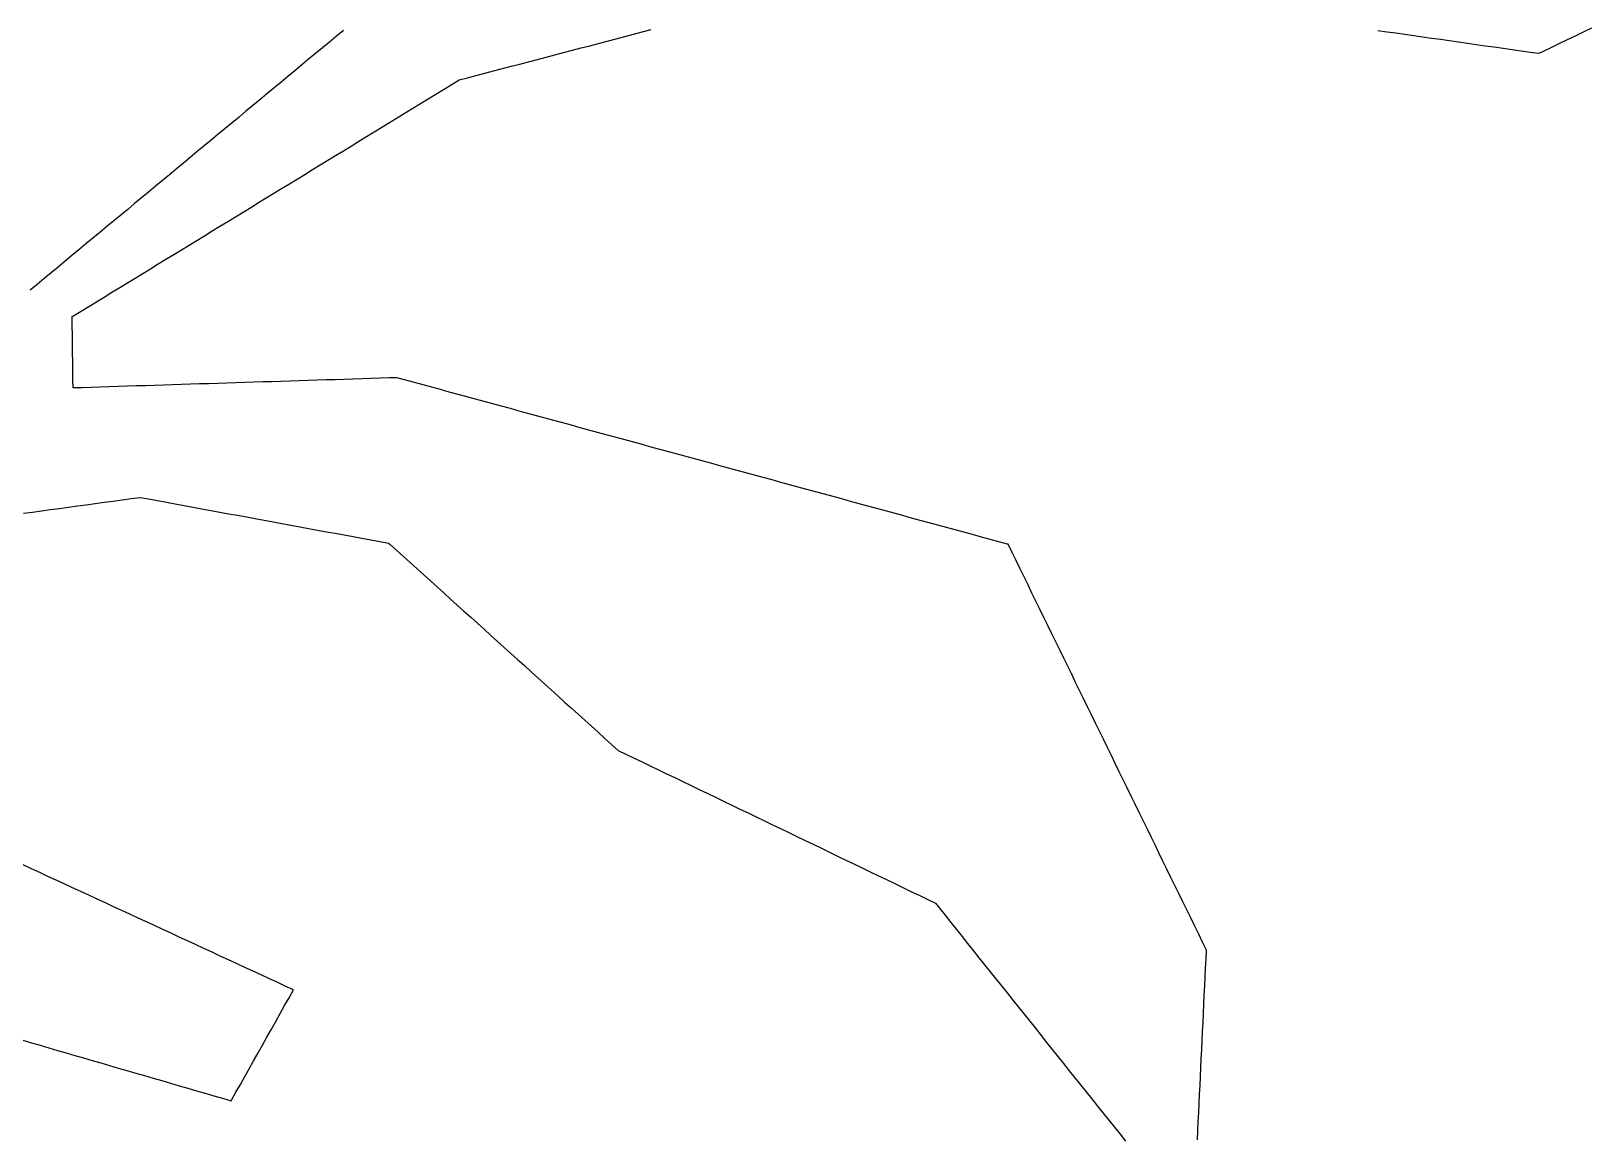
# Model space of a CAD drawing. Header units: millimetres. Extents: x 230 to 3347, y 514 to 5196.
# Drawn here: x 3081.4 to 3254, y 2585.9 to 2708.3 of the extents above; entities that cross this region are included whole.
import ezdxf

# ---------------------------------------------------------------- set-up
doc = ezdxf.new("R2010")
doc.units = ezdxf.units.MM
doc.layers.add('ALL_ISLANDS', color=7, linetype='Continuous')
doc.layers.add('OUTLINE_ISLAND_01', color=7, linetype='Continuous')

msp = doc.modelspace()

# ---------------------------------------------------------------- linework, layer by layer
at = {"layer": 'ALL_ISLANDS'}
for points in [[(3115.9259, 2708.4017), (3115.1561, 2707.7634), (3114.3862, 2707.1251), (3113.6164, 2706.4869), (3112.8466, 2705.8486), (3112.0768, 2705.2103), (3111.307, 2704.5721), (3110.5372, 2703.9338), (3109.7673, 2703.2955), (3108.9975, 2702.6573), (3108.2277, 2702.019), (3107.4579, 2701.3807), (3106.6881, 2700.7425), (3105.9183, 2700.1042), (3105.1485, 2699.4659), (3104.3786, 2698.8277), (3103.6088, 2698.1894), (3102.839, 2697.5511), (3102.0692, 2696.9129), (3101.2994, 2696.2746), (3100.5296, 2695.6363), (3099.7597, 2694.9981), (3098.9899, 2694.3598), (3098.2201, 2693.7215), (3097.4503, 2693.0833), (3096.6805, 2692.445), (3095.9107, 2691.8067), (3095.1409, 2691.1685), (3094.371, 2690.5302), (3093.6012, 2689.8919), (3092.8314, 2689.2537), (3092.0616, 2688.6154), (3091.2918, 2687.9771), (3090.522, 2687.3389), (3089.7522, 2686.7006), (3088.9823, 2686.0623), (3088.2125, 2685.4241), (3087.4427, 2684.7858), (3086.6729, 2684.1475), (3085.9031, 2683.5093), (3085.1333, 2682.871), (3084.3634, 2682.2327), (3083.5936, 2681.5945), (3082.8238, 2680.9562), (3082.054, 2680.3179), (3081.2842, 2679.6797)], [(3210.3905, 2585.6887), (3210.4379, 2586.6876), (3210.4854, 2587.6865), (3210.5328, 2588.6853), (3210.5802, 2589.6842), (3210.6276, 2590.6831), (3210.6751, 2591.682), (3210.7225, 2592.6808), (3210.7699, 2593.6797), (3210.8174, 2594.6786), (3210.8648, 2595.6775), (3210.9122, 2596.6763), (3210.9596, 2597.6752), (3211.0071, 2598.6741), (3211.0545, 2599.673), (3211.1019, 2600.6718), (3211.1494, 2601.6707), (3211.1968, 2602.6696), (3211.2442, 2603.6684), (3211.2916, 2604.6673), (3211.3391, 2605.6662), (3211.3865, 2606.6651), (3210.9637, 2607.5304), (3210.5248, 2608.4289), (3210.0858, 2609.3274), (3209.6469, 2610.2259), (3209.2079, 2611.1244), (3208.769, 2612.0229), (3208.33, 2612.9214), (3207.8911, 2613.82), (3207.4521, 2614.7185), (3207.0131, 2615.617), (3206.5742, 2616.5155), (3206.1352, 2617.414), (3205.6963, 2618.3125), (3205.2573, 2619.211), (3204.8184, 2620.1095), (3204.3794, 2621.008), (3203.9404, 2621.9065), (3203.5015, 2622.805), (3203.0625, 2623.7035), (3202.6236, 2624.6021), (3202.1846, 2625.5006), (3201.7457, 2626.3991), (3201.3067, 2627.2976), (3200.8678, 2628.1961), (3200.4288, 2629.0946), (3199.9898, 2629.9931), (3199.5509, 2630.8916), (3199.1119, 2631.7901), (3198.673, 2632.6886), (3198.234, 2633.5871), (3197.7951, 2634.4856), (3197.3561, 2635.3842), (3196.9171, 2636.2827), (3196.4782, 2637.1812), (3196.0392, 2638.0797), (3195.6003, 2638.9782), (3195.1613, 2639.8767), (3194.7224, 2640.7752), (3194.2834, 2641.6737), (3193.8444, 2642.5722), (3193.4055, 2643.4707), (3192.9665, 2644.3692), (3192.5276, 2645.2677), (3192.0886, 2646.1663), (3191.6497, 2647.0648), (3191.2107, 2647.9633), (3190.7718, 2648.8618), (3190.3328, 2649.7603), (3189.8938, 2650.6588), (3189.4549, 2651.5573), (3189.3834, 2651.5768), (3188.4186, 2651.8398), (3187.4538, 2652.1027), (3186.489, 2652.3657), (3185.5242, 2652.6286), (3184.5593, 2652.8916), (3183.5945, 2653.1546), (3182.6297, 2653.4175), (3181.6649, 2653.6805), (3180.7001, 2653.9434), (3179.7353, 2654.2064), (3178.7705, 2654.4694), (3177.8057, 2654.7323), (3176.8409, 2654.9953), (3175.8761, 2655.2582), (3174.9113, 2655.5212), (3173.9465, 2655.7842), (3172.9817, 2656.0471), (3172.0169, 2656.3101), (3171.0521, 2656.573), (3170.0872, 2656.836), (3169.1224, 2657.099), (3168.1576, 2657.3619), (3167.1928, 2657.6249), (3166.228, 2657.8878), (3165.2632, 2658.1508), (3164.2984, 2658.4138), (3163.3336, 2658.6767), (3162.3688, 2658.9397), (3161.404, 2659.2026), (3160.4392, 2659.4656), (3159.4744, 2659.7286), (3158.5096, 2659.9915), (3157.5448, 2660.2545), (3156.58, 2660.5174), (3155.6151, 2660.7804), (3154.6503, 2661.0434), (3153.6855, 2661.3063), (3152.7207, 2661.5693), (3151.7559, 2661.8322), (3150.7911, 2662.0952), (3149.8263, 2662.3582), (3148.8615, 2662.6211), (3147.8967, 2662.8841), (3146.9319, 2663.1471), (3145.9671, 2663.41), (3145.0023, 2663.673), (3144.0375, 2663.9359), (3143.0727, 2664.1989), (3142.1079, 2664.4619), (3141.143, 2664.7248), (3140.1782, 2664.9878), (3139.2134, 2665.2507), (3138.2486, 2665.5137), (3137.2838, 2665.7767), (3136.319, 2666.0396), (3135.3542, 2666.3026), (3134.3894, 2666.5655), (3133.4246, 2666.8285), (3132.4598, 2667.0915), (3131.495, 2667.3544), (3130.5302, 2667.6174), (3129.5654, 2667.8803), (3128.6006, 2668.1433), (3127.6358, 2668.4063), (3126.6709, 2668.6692), (3125.7061, 2668.9322), (3124.7413, 2669.1951), (3123.7765, 2669.4581), (3122.8117, 2669.7211), (3121.8469, 2669.984), (3121.0067, 2669.9575), (3120.0072, 2669.926), (3119.0077, 2669.8944), (3118.0082, 2669.8629), (3117.0087, 2669.8314), (3116.0092, 2669.7998), (3115.0097, 2669.7683), (3114.0102, 2669.7368), (3113.0107, 2669.7052), (3112.0112, 2669.6737), (3111.0117, 2669.6422), (3110.0122, 2669.6106), (3109.0127, 2669.5791), (3108.0132, 2669.5476), (3107.0137, 2669.516), (3106.0142, 2669.4845), (3105.0147, 2669.453), (3104.0152, 2669.4214), (3103.0157, 2669.3899), (3102.0162, 2669.3584), (3101.0167, 2669.3268), (3100.0172, 2669.2953), (3099.0177, 2669.2638), (3098.0182, 2669.2322), (3097.0187, 2669.2007), (3096.0192, 2669.1692), (3095.0197, 2669.1376), (3094.0202, 2669.1061), (3093.0207, 2669.0746), (3092.0212, 2669.043), (3091.0217, 2669.0115), (3090.0222, 2668.98), (3089.0227, 2668.9484), (3088.0232, 2668.9169), (3087.0237, 2668.8854), (3086.0241, 2668.8538), (3086.0131, 2669.7454), (3086.0007, 2670.7453), (3085.9883, 2671.7452), (3085.9759, 2672.7452), (3085.9635, 2673.7451), (3085.9511, 2674.745), (3085.9387, 2675.7449), (3085.9262, 2676.7448), (3086.0629, 2676.8285), (3086.9159, 2677.3504), (3087.7689, 2677.8724), (3088.6219, 2678.3943), (3089.4748, 2678.9163), (3090.3278, 2679.4382), (3091.1808, 2679.9602), (3092.0338, 2680.4821), (3092.8868, 2681.0041), (3093.7397, 2681.526), (3094.5927, 2682.048), (3095.4457, 2682.5699), (3096.2987, 2683.0919), (3097.1516, 2683.6138), (3098.0046, 2684.1358), (3098.8576, 2684.6577), (3099.7106, 2685.1797), (3100.5635, 2685.7016), (3101.4165, 2686.2236), (3102.2695, 2686.7455), (3103.1225, 2687.2675), (3103.9755, 2687.7894), (3104.8284, 2688.3114), (3105.6814, 2688.8333), (3106.5344, 2689.3553), (3107.3874, 2689.8772), (3108.2403, 2690.3991), (3109.0933, 2690.9211), (3109.9463, 2691.443), (3110.7993, 2691.965), (3111.6522, 2692.4869), (3112.5052, 2693.0089), (3113.3582, 2693.5308), (3114.2112, 2694.0528), (3115.0641, 2694.5747), (3115.9171, 2695.0967), (3116.7701, 2695.6186), (3117.6231, 2696.1406), (3118.4761, 2696.6625), (3119.329, 2697.1845), (3120.182, 2697.7064), (3121.035, 2698.2284), (3121.888, 2698.7503), (3122.7409, 2699.2723), (3123.5939, 2699.7942), (3124.4469, 2700.3162), (3125.2999, 2700.8381), (3126.1528, 2701.3601), (3127.0058, 2701.882), (3127.8588, 2702.404), (3128.7118, 2702.9259), (3129.6382, 2703.1688), (3130.6055, 2703.4224), (3131.5728, 2703.676), (3132.5401, 2703.9295), (3133.5074, 2704.1831), (3134.4747, 2704.4367), (3135.442, 2704.6903), (3136.4094, 2704.9439), (3137.3767, 2705.1975), (3138.344, 2705.4511), (3139.3113, 2705.7046), (3140.2786, 2705.9582), (3141.2459, 2706.2118), (3142.2132, 2706.4654), (3143.1805, 2706.719), (3144.1479, 2706.9726), (3145.1152, 2707.2262), (3146.0825, 2707.4798), (3147.0498, 2707.7333), (3148.0171, 2707.9869), (3148.9844, 2708.2405), (3149.9517, 2708.4941)], [(3230.3468, 2708.4086), (3231.3368, 2708.2679), (3232.3269, 2708.1271), (3233.3169, 2707.9864), (3234.307, 2707.8457), (3235.297, 2707.705), (3236.2871, 2707.5643), (3237.2771, 2707.4236), (3238.2672, 2707.2828), (3239.2572, 2707.1421), (3240.2473, 2707.0014), (3241.2373, 2706.8607), (3242.2274, 2706.72), (3243.2174, 2706.5793), (3244.2075, 2706.4385), (3245.1975, 2706.2978), (3246.1876, 2706.1571), (3247.1776, 2706.0164), (3248.1677, 2705.8757), (3248.6046, 2706.0866), (3249.5052, 2706.5213), (3250.4057, 2706.9561), (3251.3063, 2707.3908), (3252.2068, 2707.8256), (3253.1074, 2708.2603), (3254.0079, 2708.6951)], [(3080.5532, 2654.99), (3081.544, 2655.1255), (3082.5348, 2655.2609), (3083.5256, 2655.3964), (3084.5163, 2655.5318), (3085.5071, 2655.6673), (3086.4979, 2655.8028), (3087.4887, 2655.9382), (3088.4795, 2656.0737), (3089.4703, 2656.2091), (3090.461, 2656.3446), (3091.4518, 2656.4801), (3092.4426, 2656.6155), (3093.4334, 2656.751), (3094.3761, 2656.5775), (3095.3596, 2656.3964), (3096.3431, 2656.2154), (3097.3266, 2656.0344), (3098.31, 2655.8534), (3099.2935, 2655.6723), (3100.277, 2655.4913), (3101.2605, 2655.3103), (3102.244, 2655.1293), (3103.2274, 2654.9482), (3104.2109, 2654.7672), (3105.1944, 2654.5862), (3106.1779, 2654.4052), (3107.1613, 2654.2242), (3108.1448, 2654.0431), (3109.1283, 2653.8621), (3110.1118, 2653.6811), (3111.0953, 2653.5001), (3112.0787, 2653.319), (3113.0622, 2653.138), (3114.0457, 2652.957), (3115.0292, 2652.776), (3116.0127, 2652.5949), (3116.9961, 2652.4139), (3117.9796, 2652.2329), (3118.9631, 2652.0519), (3119.9466, 2651.8709), (3120.9301, 2651.6898), (3121.0964, 2651.5396), (3121.8386, 2650.8695), (3122.5808, 2650.1993), (3123.323, 2649.5291), (3124.0652, 2648.8589), (3124.8074, 2648.1888), (3125.5496, 2647.5186), (3126.2918, 2646.8484), (3127.034, 2646.1783), (3127.7762, 2645.5081), (3128.5185, 2644.8379), (3129.2607, 2644.1677), (3130.0029, 2643.4976), (3130.7451, 2642.8274), (3131.4873, 2642.1572), (3132.2295, 2641.4871), (3132.9717, 2640.8169), (3133.7139, 2640.1467), (3134.4561, 2639.4765), (3135.1983, 2638.8064), (3135.9405, 2638.1362), (3136.6827, 2637.466), (3137.4249, 2636.7958), (3138.1671, 2636.1257), (3138.9093, 2635.4555), (3139.6515, 2634.7853), (3140.3937, 2634.1152), (3141.1359, 2633.445), (3141.8782, 2632.7748), (3142.6204, 2632.1046), (3143.3626, 2631.4345), (3144.1048, 2630.7643), (3144.847, 2630.0941), (3145.5892, 2629.424), (3146.3314, 2628.7538), (3147.1678, 2628.351), (3148.0687, 2627.9171), (3148.9697, 2627.4832), (3149.8707, 2627.0493), (3150.7716, 2626.6154), (3151.6726, 2626.1815), (3152.5736, 2625.7476), (3153.4745, 2625.3137), (3154.3755, 2624.8798), (3155.2765, 2624.4459), (3156.1774, 2624.012), (3157.0784, 2623.5782), (3157.9793, 2623.1443), (3158.8803, 2622.7104), (3159.7813, 2622.2765), (3160.6822, 2621.8426), (3161.5832, 2621.4087), (3162.4842, 2620.9748), (3163.3851, 2620.5409), (3164.2861, 2620.107), (3165.1871, 2619.6731), (3166.088, 2619.2392), (3166.989, 2618.8053), (3167.89, 2618.3714), (3168.7909, 2617.9375), (3169.6919, 2617.5036), (3170.5928, 2617.0697), (3171.4938, 2616.6358), (3172.3948, 2616.202), (3173.2957, 2615.7681), (3174.1967, 2615.3342), (3175.0977, 2614.9003), (3175.9986, 2614.4664), (3176.8996, 2614.0325), (3177.8006, 2613.5986), (3178.7015, 2613.1647), (3179.6025, 2612.7308), (3180.5034, 2612.2969), (3181.4044, 2611.863), (3181.853, 2611.3013), (3182.4771, 2610.52), (3183.1012, 2609.7386), (3183.7253, 2608.9573), (3184.3494, 2608.1759), (3184.9735, 2607.3946), (3185.5976, 2606.6132), (3186.2217, 2605.8319), (3186.8458, 2605.0505), (3187.4699, 2604.2692), (3188.094, 2603.4878), (3188.718, 2602.7065), (3189.3421, 2601.9251), (3189.9662, 2601.1438), (3190.5903, 2600.3624), (3191.2144, 2599.5811), (3191.8385, 2598.7997), (3192.4626, 2598.0184), (3193.0867, 2597.237), (3193.7108, 2596.4557), (3194.3349, 2595.6743), (3194.959, 2594.893), (3195.583, 2594.1116), (3196.2071, 2593.3303), (3196.8312, 2592.5489), (3197.4553, 2591.7675), (3198.0794, 2590.9862), (3198.7035, 2590.2048), (3199.3276, 2589.4235), (3199.9517, 2588.6421), (3200.5758, 2587.8608), (3201.1999, 2587.0794), (3201.824, 2586.2981), (3202.448, 2585.5167)], [(3080.4631, 2596.693), (3081.4234, 2596.4139), (3082.3836, 2596.1348), (3083.3439, 2595.8556), (3084.3042, 2595.5765), (3085.2644, 2595.2974), (3086.2247, 2595.0183), (3087.1849, 2594.7391), (3088.1452, 2594.46), (3089.1054, 2594.1809), (3090.0657, 2593.9017), (3091.0259, 2593.6226), (3091.9862, 2593.3435), (3092.9464, 2593.0644), (3093.9067, 2592.7852), (3094.8669, 2592.5061), (3095.8272, 2592.227), (3096.7875, 2591.9479), (3097.7477, 2591.6687), (3098.708, 2591.3896), (3099.6682, 2591.1105), (3100.6285, 2590.8313), (3101.5887, 2590.5522), (3102.549, 2590.2731), (3103.5092, 2589.994), (3103.5485, 2590.064), (3104.0382, 2590.9359), (3104.5278, 2591.8078), (3105.0174, 2592.6798), (3105.507, 2593.5517), (3105.9967, 2594.4236), (3106.4863, 2595.2956), (3106.9759, 2596.1675), (3107.4655, 2597.0394), (3107.9552, 2597.9114), (3108.4448, 2598.7833), (3108.9344, 2599.6552), (3109.424, 2600.5272), (3109.9137, 2601.3991), (3110.4033, 2602.271), (3109.5621, 2602.6599), (3108.6544, 2603.0795), (3107.7467, 2603.4991), (3106.839, 2603.9188), (3105.9313, 2604.3384), (3105.0236, 2604.758), (3104.1159, 2605.1776), (3103.2082, 2605.5972), (3102.3005, 2606.0169), (3101.3928, 2606.4365), (3100.4851, 2606.8561), (3099.5774, 2607.2757), (3098.6697, 2607.6953), (3097.762, 2608.1149), (3096.8543, 2608.5346), (3095.9466, 2608.9542), (3095.0389, 2609.3738), (3094.1312, 2609.7934), (3093.2235, 2610.213), (3092.3158, 2610.6327), (3091.4081, 2611.0523), (3090.5004, 2611.4719), (3089.5927, 2611.8915), (3088.685, 2612.3111), (3087.7773, 2612.7307), (3086.8696, 2613.1504), (3085.9619, 2613.57), (3085.0542, 2613.9896), (3084.1465, 2614.4092), (3083.2388, 2614.8288), (3082.331, 2615.2485), (3081.4233, 2615.6681), (3080.5156, 2616.0877)]]:
    msp.add_lwpolyline(points, dxfattribs=at)
at = {"layer": 'OUTLINE_ISLAND_01'}
for points in [[(3115.9259, 2708.4017), (3115.1561, 2707.7634), (3114.3862, 2707.1251), (3113.6164, 2706.4869), (3112.8466, 2705.8486), (3112.0768, 2705.2103), (3111.307, 2704.5721), (3110.5372, 2703.9338), (3109.7673, 2703.2955), (3108.9975, 2702.6573), (3108.2277, 2702.019), (3107.4579, 2701.3807), (3106.6881, 2700.7425), (3105.9183, 2700.1042), (3105.1485, 2699.4659), (3104.3786, 2698.8277), (3103.6088, 2698.1894), (3102.839, 2697.5511), (3102.0692, 2696.9129), (3101.2994, 2696.2746), (3100.5296, 2695.6363), (3099.7597, 2694.9981), (3098.9899, 2694.3598), (3098.2201, 2693.7215), (3097.4503, 2693.0833), (3096.6805, 2692.445), (3095.9107, 2691.8067), (3095.1409, 2691.1685), (3094.371, 2690.5302), (3093.6012, 2689.8919), (3092.8314, 2689.2537), (3092.0616, 2688.6154), (3091.2918, 2687.9771), (3090.522, 2687.3389), (3089.7522, 2686.7006), (3088.9823, 2686.0623), (3088.2125, 2685.4241), (3087.4427, 2684.7858), (3086.6729, 2684.1475), (3085.9031, 2683.5093), (3085.1333, 2682.871), (3084.3634, 2682.2327), (3083.5936, 2681.5945), (3082.8238, 2680.9562), (3082.054, 2680.3179), (3081.2842, 2679.6797)], [(3210.3905, 2585.6887), (3210.4379, 2586.6876), (3210.4854, 2587.6865), (3210.5328, 2588.6853), (3210.5802, 2589.6842), (3210.6276, 2590.6831), (3210.6751, 2591.682), (3210.7225, 2592.6808), (3210.7699, 2593.6797), (3210.8174, 2594.6786), (3210.8648, 2595.6775), (3210.9122, 2596.6763), (3210.9596, 2597.6752), (3211.0071, 2598.6741), (3211.0545, 2599.673), (3211.1019, 2600.6718), (3211.1494, 2601.6707), (3211.1968, 2602.6696), (3211.2442, 2603.6684), (3211.2916, 2604.6673), (3211.3391, 2605.6662), (3211.3865, 2606.6651), (3210.9637, 2607.5304), (3210.5248, 2608.4289), (3210.0858, 2609.3274), (3209.6469, 2610.2259), (3209.2079, 2611.1244), (3208.769, 2612.0229), (3208.33, 2612.9214), (3207.8911, 2613.82), (3207.4521, 2614.7185), (3207.0131, 2615.617), (3206.5742, 2616.5155), (3206.1352, 2617.414), (3205.6963, 2618.3125), (3205.2573, 2619.211), (3204.8184, 2620.1095), (3204.3794, 2621.008), (3203.9404, 2621.9065), (3203.5015, 2622.805), (3203.0625, 2623.7035), (3202.6236, 2624.6021), (3202.1846, 2625.5006), (3201.7457, 2626.3991), (3201.3067, 2627.2976), (3200.8678, 2628.1961), (3200.4288, 2629.0946), (3199.9898, 2629.9931), (3199.5509, 2630.8916), (3199.1119, 2631.7901), (3198.673, 2632.6886), (3198.234, 2633.5871), (3197.7951, 2634.4856), (3197.3561, 2635.3842), (3196.9171, 2636.2827), (3196.4782, 2637.1812), (3196.0392, 2638.0797), (3195.6003, 2638.9782), (3195.1613, 2639.8767), (3194.7224, 2640.7752), (3194.2834, 2641.6737), (3193.8444, 2642.5722), (3193.4055, 2643.4707), (3192.9665, 2644.3692), (3192.5276, 2645.2677), (3192.0886, 2646.1663), (3191.6497, 2647.0648), (3191.2107, 2647.9633), (3190.7718, 2648.8618), (3190.3328, 2649.7603), (3189.8938, 2650.6588), (3189.4549, 2651.5573), (3189.3834, 2651.5768), (3188.4186, 2651.8398), (3187.4538, 2652.1027), (3186.489, 2652.3657), (3185.5242, 2652.6286), (3184.5593, 2652.8916), (3183.5945, 2653.1546), (3182.6297, 2653.4175), (3181.6649, 2653.6805), (3180.7001, 2653.9434), (3179.7353, 2654.2064), (3178.7705, 2654.4694), (3177.8057, 2654.7323), (3176.8409, 2654.9953), (3175.8761, 2655.2582), (3174.9113, 2655.5212), (3173.9465, 2655.7842), (3172.9817, 2656.0471), (3172.0169, 2656.3101), (3171.0521, 2656.573), (3170.0872, 2656.836), (3169.1224, 2657.099), (3168.1576, 2657.3619), (3167.1928, 2657.6249), (3166.228, 2657.8878), (3165.2632, 2658.1508), (3164.2984, 2658.4138), (3163.3336, 2658.6767), (3162.3688, 2658.9397), (3161.404, 2659.2026), (3160.4392, 2659.4656), (3159.4744, 2659.7286), (3158.5096, 2659.9915), (3157.5448, 2660.2545), (3156.58, 2660.5174), (3155.6151, 2660.7804), (3154.6503, 2661.0434), (3153.6855, 2661.3063), (3152.7207, 2661.5693), (3151.7559, 2661.8322), (3150.7911, 2662.0952), (3149.8263, 2662.3582), (3148.8615, 2662.6211), (3147.8967, 2662.8841), (3146.9319, 2663.1471), (3145.9671, 2663.41), (3145.0023, 2663.673), (3144.0375, 2663.9359), (3143.0727, 2664.1989), (3142.1079, 2664.4619), (3141.143, 2664.7248), (3140.1782, 2664.9878), (3139.2134, 2665.2507), (3138.2486, 2665.5137), (3137.2838, 2665.7767), (3136.319, 2666.0396), (3135.3542, 2666.3026), (3134.3894, 2666.5655), (3133.4246, 2666.8285), (3132.4598, 2667.0915), (3131.495, 2667.3544), (3130.5302, 2667.6174), (3129.5654, 2667.8803), (3128.6006, 2668.1433), (3127.6358, 2668.4063), (3126.6709, 2668.6692), (3125.7061, 2668.9322), (3124.7413, 2669.1951), (3123.7765, 2669.4581), (3122.8117, 2669.7211), (3121.8469, 2669.984), (3121.0067, 2669.9575), (3120.0072, 2669.926), (3119.0077, 2669.8944), (3118.0082, 2669.8629), (3117.0087, 2669.8314), (3116.0092, 2669.7998), (3115.0097, 2669.7683), (3114.0102, 2669.7368), (3113.0107, 2669.7052), (3112.0112, 2669.6737), (3111.0117, 2669.6422), (3110.0122, 2669.6106), (3109.0127, 2669.5791), (3108.0132, 2669.5476), (3107.0137, 2669.516), (3106.0142, 2669.4845), (3105.0147, 2669.453), (3104.0152, 2669.4214), (3103.0157, 2669.3899), (3102.0162, 2669.3584), (3101.0167, 2669.3268), (3100.0172, 2669.2953), (3099.0177, 2669.2638), (3098.0182, 2669.2322), (3097.0187, 2669.2007), (3096.0192, 2669.1692), (3095.0197, 2669.1376), (3094.0202, 2669.1061), (3093.0207, 2669.0746), (3092.0212, 2669.043), (3091.0217, 2669.0115), (3090.0222, 2668.98), (3089.0227, 2668.9484), (3088.0232, 2668.9169), (3087.0237, 2668.8854), (3086.0241, 2668.8538), (3086.0131, 2669.7454), (3086.0007, 2670.7453), (3085.9883, 2671.7452), (3085.9759, 2672.7452), (3085.9635, 2673.7451), (3085.9511, 2674.745), (3085.9387, 2675.7449), (3085.9262, 2676.7448), (3086.0629, 2676.8285), (3086.9159, 2677.3504), (3087.7689, 2677.8724), (3088.6219, 2678.3943), (3089.4748, 2678.9163), (3090.3278, 2679.4382), (3091.1808, 2679.9602), (3092.0338, 2680.4821), (3092.8868, 2681.0041), (3093.7397, 2681.526), (3094.5927, 2682.048), (3095.4457, 2682.5699), (3096.2987, 2683.0919), (3097.1516, 2683.6138), (3098.0046, 2684.1358), (3098.8576, 2684.6577), (3099.7106, 2685.1797), (3100.5635, 2685.7016), (3101.4165, 2686.2236), (3102.2695, 2686.7455), (3103.1225, 2687.2675), (3103.9755, 2687.7894), (3104.8284, 2688.3114), (3105.6814, 2688.8333), (3106.5344, 2689.3553), (3107.3874, 2689.8772), (3108.2403, 2690.3991), (3109.0933, 2690.9211), (3109.9463, 2691.443), (3110.7993, 2691.965), (3111.6522, 2692.4869), (3112.5052, 2693.0089), (3113.3582, 2693.5308), (3114.2112, 2694.0528), (3115.0641, 2694.5747), (3115.9171, 2695.0967), (3116.7701, 2695.6186), (3117.6231, 2696.1406), (3118.4761, 2696.6625), (3119.329, 2697.1845), (3120.182, 2697.7064), (3121.035, 2698.2284), (3121.888, 2698.7503), (3122.7409, 2699.2723), (3123.5939, 2699.7942), (3124.4469, 2700.3162), (3125.2999, 2700.8381), (3126.1528, 2701.3601), (3127.0058, 2701.882), (3127.8588, 2702.404), (3128.7118, 2702.9259), (3129.6382, 2703.1688), (3130.6055, 2703.4224), (3131.5728, 2703.676), (3132.5401, 2703.9295), (3133.5074, 2704.1831), (3134.4747, 2704.4367), (3135.442, 2704.6903), (3136.4094, 2704.9439), (3137.3767, 2705.1975), (3138.344, 2705.4511), (3139.3113, 2705.7046), (3140.2786, 2705.9582), (3141.2459, 2706.2118), (3142.2132, 2706.4654), (3143.1805, 2706.719), (3144.1479, 2706.9726), (3145.1152, 2707.2262), (3146.0825, 2707.4798), (3147.0498, 2707.7333), (3148.0171, 2707.9869), (3148.9844, 2708.2405), (3149.9517, 2708.4941)], [(3230.3468, 2708.4086), (3231.3368, 2708.2679), (3232.3269, 2708.1271), (3233.3169, 2707.9864), (3234.307, 2707.8457), (3235.297, 2707.705), (3236.2871, 2707.5643), (3237.2771, 2707.4236), (3238.2672, 2707.2828), (3239.2572, 2707.1421), (3240.2473, 2707.0014), (3241.2373, 2706.8607), (3242.2274, 2706.72), (3243.2174, 2706.5793), (3244.2075, 2706.4385), (3245.1975, 2706.2978), (3246.1876, 2706.1571), (3247.1776, 2706.0164), (3248.1677, 2705.8757), (3248.6046, 2706.0866), (3249.5052, 2706.5213), (3250.4057, 2706.9561), (3251.3063, 2707.3908), (3252.2068, 2707.8256), (3253.1074, 2708.2603), (3254.0079, 2708.6951)], [(3080.5532, 2654.99), (3081.544, 2655.1255), (3082.5348, 2655.2609), (3083.5256, 2655.3964), (3084.5163, 2655.5318), (3085.5071, 2655.6673), (3086.4979, 2655.8028), (3087.4887, 2655.9382), (3088.4795, 2656.0737), (3089.4703, 2656.2091), (3090.461, 2656.3446), (3091.4518, 2656.4801), (3092.4426, 2656.6155), (3093.4334, 2656.751), (3094.3761, 2656.5775), (3095.3596, 2656.3964), (3096.3431, 2656.2154), (3097.3266, 2656.0344), (3098.31, 2655.8534), (3099.2935, 2655.6723), (3100.277, 2655.4913), (3101.2605, 2655.3103), (3102.244, 2655.1293), (3103.2274, 2654.9482), (3104.2109, 2654.7672), (3105.1944, 2654.5862), (3106.1779, 2654.4052), (3107.1613, 2654.2242), (3108.1448, 2654.0431), (3109.1283, 2653.8621), (3110.1118, 2653.6811), (3111.0953, 2653.5001), (3112.0787, 2653.319), (3113.0622, 2653.138), (3114.0457, 2652.957), (3115.0292, 2652.776), (3116.0127, 2652.5949), (3116.9961, 2652.4139), (3117.9796, 2652.2329), (3118.9631, 2652.0519), (3119.9466, 2651.8709), (3120.9301, 2651.6898), (3121.0964, 2651.5396), (3121.8386, 2650.8695), (3122.5808, 2650.1993), (3123.323, 2649.5291), (3124.0652, 2648.8589), (3124.8074, 2648.1888), (3125.5496, 2647.5186), (3126.2918, 2646.8484), (3127.034, 2646.1783), (3127.7762, 2645.5081), (3128.5185, 2644.8379), (3129.2607, 2644.1677), (3130.0029, 2643.4976), (3130.7451, 2642.8274), (3131.4873, 2642.1572), (3132.2295, 2641.4871), (3132.9717, 2640.8169), (3133.7139, 2640.1467), (3134.4561, 2639.4765), (3135.1983, 2638.8064), (3135.9405, 2638.1362), (3136.6827, 2637.466), (3137.4249, 2636.7958), (3138.1671, 2636.1257), (3138.9093, 2635.4555), (3139.6515, 2634.7853), (3140.3937, 2634.1152), (3141.1359, 2633.445), (3141.8782, 2632.7748), (3142.6204, 2632.1046), (3143.3626, 2631.4345), (3144.1048, 2630.7643), (3144.847, 2630.0941), (3145.5892, 2629.424), (3146.3314, 2628.7538), (3147.1678, 2628.351), (3148.0687, 2627.9171), (3148.9697, 2627.4832), (3149.8707, 2627.0493), (3150.7716, 2626.6154), (3151.6726, 2626.1815), (3152.5736, 2625.7476), (3153.4745, 2625.3137), (3154.3755, 2624.8798), (3155.2765, 2624.4459), (3156.1774, 2624.012), (3157.0784, 2623.5782), (3157.9793, 2623.1443), (3158.8803, 2622.7104), (3159.7813, 2622.2765), (3160.6822, 2621.8426), (3161.5832, 2621.4087), (3162.4842, 2620.9748), (3163.3851, 2620.5409), (3164.2861, 2620.107), (3165.1871, 2619.6731), (3166.088, 2619.2392), (3166.989, 2618.8053), (3167.89, 2618.3714), (3168.7909, 2617.9375), (3169.6919, 2617.5036), (3170.5928, 2617.0697), (3171.4938, 2616.6358), (3172.3948, 2616.202), (3173.2957, 2615.7681), (3174.1967, 2615.3342), (3175.0977, 2614.9003), (3175.9986, 2614.4664), (3176.8996, 2614.0325), (3177.8006, 2613.5986), (3178.7015, 2613.1647), (3179.6025, 2612.7308), (3180.5034, 2612.2969), (3181.4044, 2611.863), (3181.853, 2611.3013), (3182.4771, 2610.52), (3183.1012, 2609.7386), (3183.7253, 2608.9573), (3184.3494, 2608.1759), (3184.9735, 2607.3946), (3185.5976, 2606.6132), (3186.2217, 2605.8319), (3186.8458, 2605.0505), (3187.4699, 2604.2692), (3188.094, 2603.4878), (3188.718, 2602.7065), (3189.3421, 2601.9251), (3189.9662, 2601.1438), (3190.5903, 2600.3624), (3191.2144, 2599.5811), (3191.8385, 2598.7997), (3192.4626, 2598.0184), (3193.0867, 2597.237), (3193.7108, 2596.4557), (3194.3349, 2595.6743), (3194.959, 2594.893), (3195.583, 2594.1116), (3196.2071, 2593.3303), (3196.8312, 2592.5489), (3197.4553, 2591.7675), (3198.0794, 2590.9862), (3198.7035, 2590.2048), (3199.3276, 2589.4235), (3199.9517, 2588.6421), (3200.5758, 2587.8608), (3201.1999, 2587.0794), (3201.824, 2586.2981), (3202.448, 2585.5167)], [(3080.4631, 2596.693), (3081.4234, 2596.4139), (3082.3836, 2596.1348), (3083.3439, 2595.8556), (3084.3042, 2595.5765), (3085.2644, 2595.2974), (3086.2247, 2595.0183), (3087.1849, 2594.7391), (3088.1452, 2594.46), (3089.1054, 2594.1809), (3090.0657, 2593.9017), (3091.0259, 2593.6226), (3091.9862, 2593.3435), (3092.9464, 2593.0644), (3093.9067, 2592.7852), (3094.8669, 2592.5061), (3095.8272, 2592.227), (3096.7875, 2591.9479), (3097.7477, 2591.6687), (3098.708, 2591.3896), (3099.6682, 2591.1105), (3100.6285, 2590.8313), (3101.5887, 2590.5522), (3102.549, 2590.2731), (3103.5092, 2589.994), (3103.5485, 2590.064), (3104.0382, 2590.9359), (3104.5278, 2591.8078), (3105.0174, 2592.6798), (3105.507, 2593.5517), (3105.9967, 2594.4236), (3106.4863, 2595.2956), (3106.9759, 2596.1675), (3107.4655, 2597.0394), (3107.9552, 2597.9114), (3108.4448, 2598.7833), (3108.9344, 2599.6552), (3109.424, 2600.5272), (3109.9137, 2601.3991), (3110.4033, 2602.271), (3109.5621, 2602.6599), (3108.6544, 2603.0795), (3107.7467, 2603.4991), (3106.839, 2603.9188), (3105.9313, 2604.3384), (3105.0236, 2604.758), (3104.1159, 2605.1776), (3103.2082, 2605.5972), (3102.3005, 2606.0169), (3101.3928, 2606.4365), (3100.4851, 2606.8561), (3099.5774, 2607.2757), (3098.6697, 2607.6953), (3097.762, 2608.1149), (3096.8543, 2608.5346), (3095.9466, 2608.9542), (3095.0389, 2609.3738), (3094.1312, 2609.7934), (3093.2235, 2610.213), (3092.3158, 2610.6327), (3091.4081, 2611.0523), (3090.5004, 2611.4719), (3089.5927, 2611.8915), (3088.685, 2612.3111), (3087.7773, 2612.7307), (3086.8696, 2613.1504), (3085.9619, 2613.57), (3085.0542, 2613.9896), (3084.1465, 2614.4092), (3083.2388, 2614.8288), (3082.331, 2615.2485), (3081.4233, 2615.6681), (3080.5156, 2616.0877)]]:
    msp.add_lwpolyline(points, dxfattribs=at)

doc.saveas('drawing.dxf')
